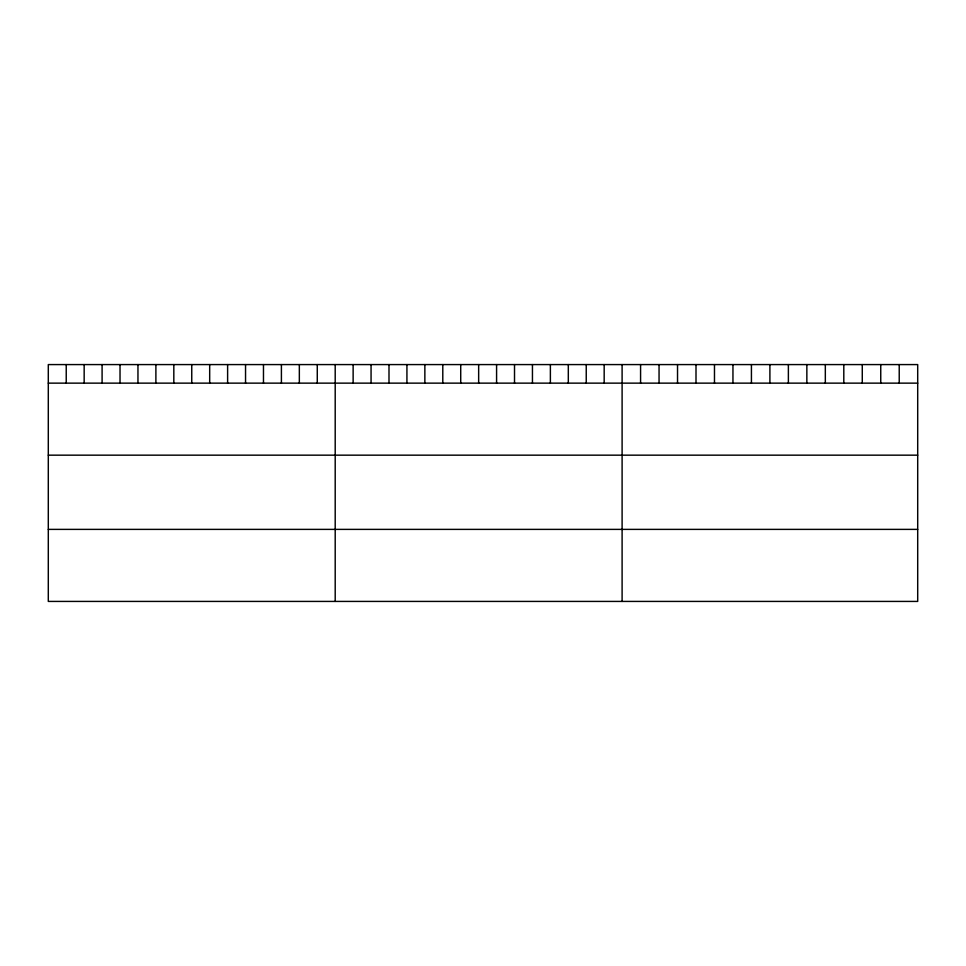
<?xml version="1.0" encoding="UTF-8"?>
<svg xmlns="http://www.w3.org/2000/svg" width="966" height="966" viewBox="0 0 966 966"><rect width="100%" height="100%" fill="white"/><g stroke="black" fill="none" stroke-linecap="round" stroke-linejoin="round"><path stroke-width="1.45" d="M917.7 383.14L917.7 601.42L48.3 601.42L48.3 364.58L917.7 364.58L917.7 383.14L48.3 383.14M48.3 455.167L917.7 455.167M48.3 529.38L917.7 529.38M899.225 364.58L899.225 383.14M880.75 364.58L880.75 383.14M862.276 364.58L862.276 383.14M843.801 364.58L843.801 383.14M825.326 364.58L825.326 383.14M806.852 364.58L806.852 383.14M788.377 364.58L788.377 383.14M769.902 364.58L769.902 383.14M751.427 364.58L751.427 383.14M732.952 364.58L732.952 383.14M714.478 364.58L714.478 383.14M696.003 364.58L696.003 383.14M677.528 364.58L677.528 383.14M659.053 364.58L659.053 383.14M640.579 364.58L640.579 383.14M622.104 364.58L622.104 601.42M604.173 364.58L604.173 383.14M586.241 364.58L586.241 383.14M568.31 364.58L568.31 383.14M550.379 364.58L550.379 383.14M532.447 364.58L532.447 383.14M514.516 364.58L514.516 383.14M496.584 364.58L496.584 383.14M478.653 364.58L478.653 383.14M460.722 364.58L460.722 383.14M442.79 364.58L442.79 383.14M424.859 364.58L424.859 383.14M406.928 364.58L406.928 383.14M388.996 364.58L388.996 383.14M371.065 364.58L371.065 383.14M353.133 364.58L353.133 383.14M335.202 364.58L335.202 601.42M317.271 364.58L317.271 383.14M299.339 364.58L299.339 383.14M281.408 364.58L281.408 383.14M263.476 364.58L263.476 383.14M245.545 364.58L245.545 383.14M227.614 364.58L227.614 383.14M209.682 364.58L209.682 383.14M191.751 364.58L191.751 383.14M173.82 364.58L173.82 383.14M155.888 364.58L155.888 383.14M137.957 364.58L137.957 383.14M120.026 364.58L120.026 383.14M102.094 364.58L102.094 383.14M84.163 364.58L84.163 383.14M66.231 364.58L66.231 383.14"/></g></svg>
